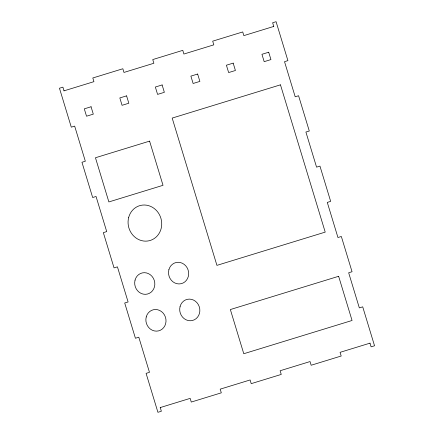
<?xml version="1.0" encoding="UTF-8"?>
<svg xmlns="http://www.w3.org/2000/svg" width="434" height="434" viewBox="0 0 434 434"><rect width="100%" height="100%" fill="white"/><g stroke="black" fill="none" stroke-linecap="round" stroke-linejoin="round"><path stroke-width="0.65" d="M63.961 90.863L93.928 81.663L92.811 77.979L122.844 68.756L123.967 72.435L153.869 63.255L152.752 59.572L182.785 50.349L183.902 54.033L213.81 44.848L212.693 41.165L242.725 31.942L243.843 35.626L273.816 26.42M160.184 407.58L190.157 398.374L191.275 402.058L221.307 392.835L220.19 389.152L250.098 379.967L251.215 383.651L281.248 374.428L280.131 370.744L310.033 361.565L311.156 365.244L341.189 356.021L340.072 352.337L370.039 343.137M273.751 26.441L272.633 22.758L276.078 21.7L287.91 60.635L284.525 61.677L295.196 96.787L298.576 95.746L309.29 131.003L305.905 132.039L316.57 167.15L319.956 166.113L330.665 201.365L327.285 202.407L337.95 237.517L341.336 236.481L352.045 271.733L348.665 272.769L359.33 307.885L362.716 306.843L374.542 345.779L371.097 346.837L369.974 343.158M64.026 90.842L62.903 87.163L59.458 88.221L71.284 127.157L74.67 126.115L85.335 161.231L81.955 162.267L92.664 197.519L96.05 196.483L106.715 231.593L103.335 232.635L114.044 267.887L117.43 266.85L128.095 301.961L124.71 302.997L135.424 338.254L138.804 337.213L149.475 372.323L146.09 373.365L157.922 412.3L161.367 411.242L160.249 407.559M91.059 106.769L84.294 108.847L86.529 116.214L93.299 114.137L91.059 106.769M126.587 95.86L119.822 97.938L122.057 105.305L128.827 103.227L126.587 95.86M162.121 84.95L155.35 87.028L157.585 94.395L164.356 92.312L162.121 84.95M197.649 74.04L190.879 76.118L193.119 83.48L199.884 81.402L197.649 74.04M233.177 63.131L226.407 65.209L228.647 72.57L235.412 70.492L233.177 63.131M268.706 52.221L261.941 54.299L264.176 61.661L270.941 59.583L268.706 52.221M280.467 84.836L172.184 118.086L216.929 265.364L325.212 232.114L280.467 84.836M149.589 141.126L95.453 157.754L108.874 201.935L163.016 185.313L149.589 141.126M338.634 276.295L230.356 309.545L243.778 353.732L352.061 320.482L338.634 276.295M128.692 217.396A18.179 16.72 74 0 0 149.025 240.778A18.179 16.72 74 0 0 156.962 211.065A18.179 16.72 74 0 0 128.692 217.396M168.891 269.709A10.883 10.009 74 0 0 181.065 283.711A10.883 10.009 74 0 0 185.817 265.917A10.883 10.009 74 0 0 168.891 269.709M135.055 280.098A10.883 10.009 74 0 0 147.229 294.1A10.883 10.009 74 0 0 151.981 276.312A10.883 10.009 74 0 0 135.055 280.098M146.242 316.918A10.883 10.009 74 0 0 158.415 330.92A10.883 10.009 74 0 0 163.168 313.131A10.883 10.009 74 0 0 146.242 316.918M180.077 306.529A10.883 10.009 74 0 0 192.251 320.531A10.883 10.009 74 0 0 197.003 302.737A10.883 10.009 74 0 0 180.077 306.529"/></g></svg>
